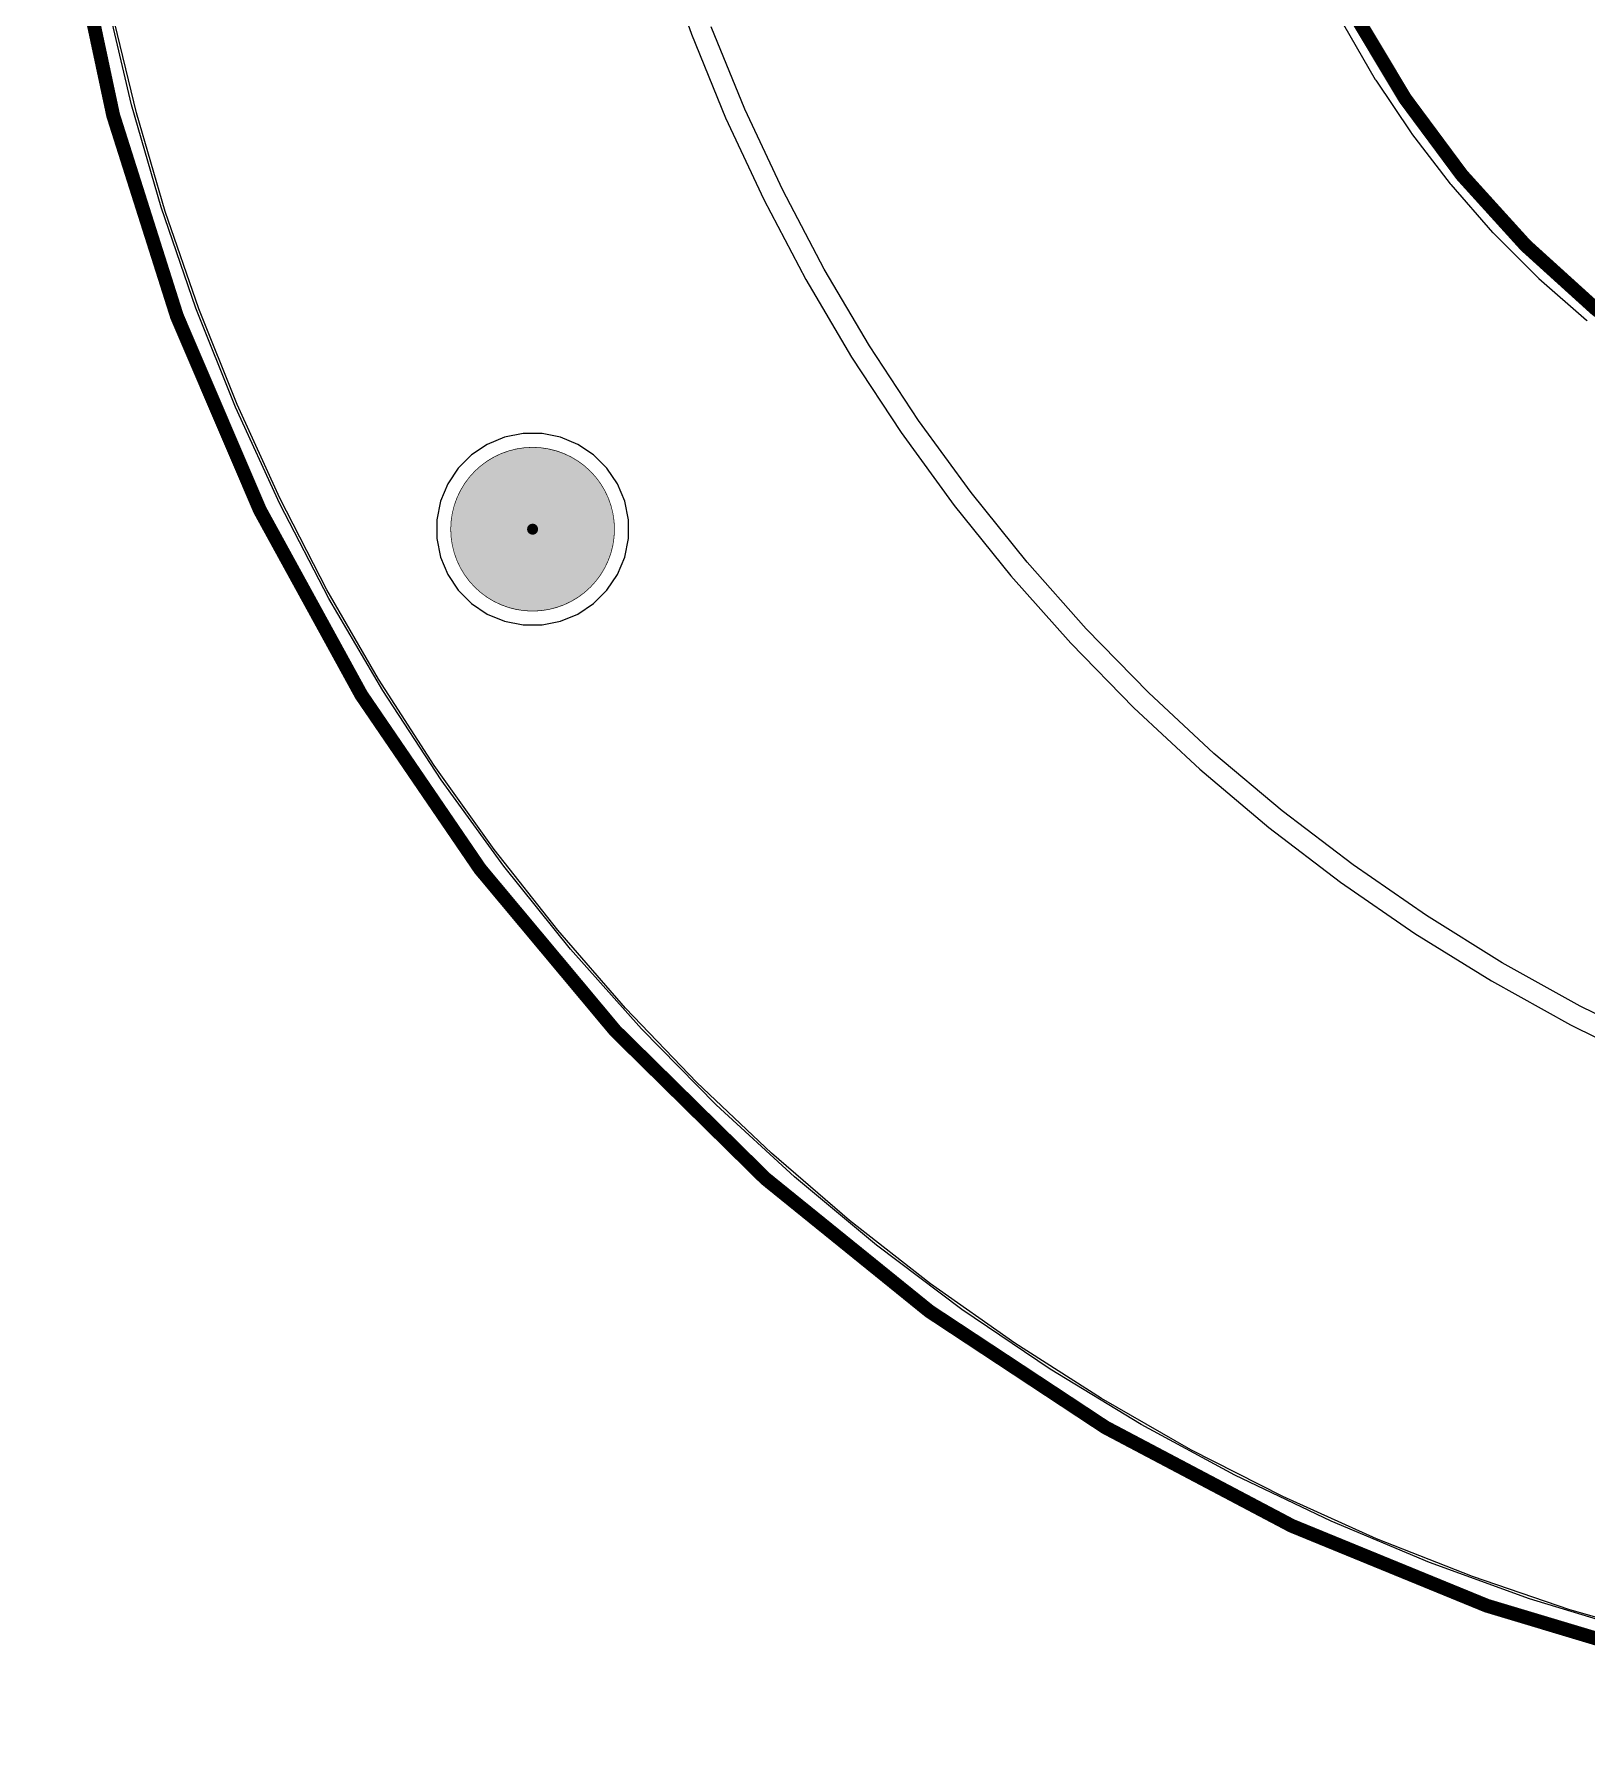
# Model space of a CAD drawing. Header units: inches. Extents: x -29.8 to 50, y -85.1 to 1.6.
# Drawn here: x -29.78 to -1.33, y -85.13 to -53.93 of the extents above; entities that cross this region are included whole.
import ezdxf

# ---------------------------------------------------------------- set-up
doc = ezdxf.new("R2010")
doc.units = ezdxf.units.IN
for name, color, linetype in [('Bottom Layer', 5, 'Continuous'), ('Bottom Solder', 6, 'Continuous'), ('Mechanical 2', 216, 'Continuous'), ('Multi-Layer', 9, 'Continuous'), ('Pad Holes', 156, 'Continuous'), ('Top Layer', 1, 'Continuous'), ('Top Solder', 216, 'Continuous')]:
    doc.layers.add(name, color=color, linetype=linetype)

msp = doc.modelspace()

# ---------------------------------------------------------------- hatches: boundary and pattern name
at = {"layer": 'Bottom Solder'}
h = msp.add_hatch(color=6, dxfattribs=at)
edge = h.paths.add_edge_path()
edge.add_arc((-20.643, -63), 0.102, 0, 360)
at = {"layer": 'Pad Holes'}
h = msp.add_hatch(color=7, dxfattribs=at)
edge = h.paths.add_edge_path()
edge.add_arc((-20.643, -63), 1.5, 0, 360)
at = {"layer": 'Top Solder'}
h = msp.add_hatch(color=216, dxfattribs=at)
edge = h.paths.add_edge_path()
edge.add_arc((-20.643, -63), 0.102, 0, 360)

# ---------------------------------------------------------------- linework, layer by layer
at = {"layer": 'Bottom Layer'}
for p, q in [((-18.284, -52.374), (-17.733, -53.932)), ((-27.901, -55.37), (-28.343, -53.536)), ((-17.733, -53.932), (-17.108, -55.463)), ((-16.752, -55.307), (-17.37, -53.794)), ((-5.786, -53.751), (-5.205, -54.758)), ((-5.205, -54.758), (-5.199, -54.764)), ((-5.199, -54.764), (-5.196, -54.772)), ((-5.196, -54.772), (-4.55, -55.738)), ((-27.372, -57.182), (-27.901, -55.37)), ((-17.108, -55.463), (-16.409, -56.961)), ((-16.061, -56.788), (-16.752, -55.307)), ((-4.55, -55.738), (-4.544, -55.744)), ((-4.544, -55.744), (-4.54, -55.752)), ((-4.54, -55.752), (-3.833, -56.674)), ((-3.833, -56.674), (-3.826, -56.68)), ((-3.826, -56.68), (-3.822, -56.687)), ((-3.822, -56.687), (-3.056, -57.561)), ((-16.409, -56.961), (-15.639, -58.424)), ((-15.299, -58.234), (-16.061, -56.788)), ((-26.757, -58.965), (-27.372, -57.182)), ((-3.056, -57.561), (-3.049, -57.566)), ((-3.049, -57.566), (-3.044, -57.573)), ((-3.044, -57.573), (-2.222, -58.395)), ((-14.469, -59.642), (-15.299, -58.234)), ((-15.639, -58.424), (-14.799, -59.848)), ((-2.222, -58.395), (-2.215, -58.4)), ((-2.215, -58.4), (-2.21, -58.407)), ((-2.21, -58.407), (-1.336, -59.173)), ((-26.057, -60.717), (-26.757, -58.965)), ((-1.336, -59.173), (-1.329, -59.177)), ((-1.329, -59.177), (-1.323, -59.184)), ((-14.799, -59.848), (-13.892, -61.229)), ((-13.572, -61.008), (-14.469, -59.642)), ((-25.274, -62.434), (-26.057, -60.717)), ((-12.61, -62.33), (-13.572, -61.008)), ((-21.474, -61.446), (-21.761, -61.638)), ((-21.155, -61.313), (-21.474, -61.446)), ((-20.816, -61.246), (-21.155, -61.313)), ((-20.47, -61.246), (-20.816, -61.246)), ((-20.131, -61.313), (-20.47, -61.246)), ((-19.812, -61.446), (-20.131, -61.313)), ((-19.525, -61.638), (-19.812, -61.446)), ((-13.892, -61.229), (-12.919, -62.566)), ((-21.761, -61.638), (-22.005, -61.882)), ((-19.281, -61.882), (-19.525, -61.638)), ((-22.005, -61.882), (-22.197, -62.169)), ((-19.089, -62.169), (-19.281, -61.882)), ((-22.197, -62.169), (-22.33, -62.488)), ((-18.956, -62.488), (-19.089, -62.169)), ((-11.585, -63.603), (-12.61, -62.33)), ((-24.41, -64.111), (-25.274, -62.434)), ((-22.33, -62.488), (-22.397, -62.827)), ((-18.889, -62.827), (-18.956, -62.488)), ((-12.919, -62.566), (-11.882, -63.854)), ((-22.397, -62.827), (-22.397, -63.173)), ((-18.889, -63.173), (-18.889, -62.827)), ((-22.397, -63.173), (-22.33, -63.512)), ((-18.956, -63.512), (-18.889, -63.173)), ((-22.33, -63.512), (-22.197, -63.831)), ((-19.089, -63.831), (-18.956, -63.512)), ((-10.501, -64.826), (-11.585, -63.603)), ((-22.197, -63.831), (-22.005, -64.118)), ((-19.281, -64.118), (-19.089, -63.831)), ((-11.882, -63.854), (-10.785, -65.09)), ((-23.466, -65.745), (-24.41, -64.111)), ((-22.005, -64.118), (-21.761, -64.362)), ((-19.525, -64.362), (-19.281, -64.118)), ((-21.761, -64.362), (-21.474, -64.554)), ((-21.474, -64.554), (-21.155, -64.687)), ((-20.131, -64.687), (-19.812, -64.554)), ((-19.812, -64.554), (-19.525, -64.362)), ((-21.155, -64.687), (-20.816, -64.754)), ((-20.816, -64.754), (-20.47, -64.754)), ((-20.47, -64.754), (-20.131, -64.687)), ((-9.358, -65.994), (-10.501, -64.826)), ((-10.785, -65.09), (-9.629, -66.273)), ((-22.444, -67.331), (-23.466, -65.745)), ((-8.161, -67.107), (-9.358, -65.994)), ((-9.629, -66.273), (-8.418, -67.398)), ((-21.348, -68.867), (-22.444, -67.331)), ((-6.911, -68.16), (-8.161, -67.107)), ((-8.418, -67.398), (-7.154, -68.463)), ((-5.612, -69.152), (-6.911, -68.16)), ((-7.154, -68.463), (-5.84, -69.466)), ((-20.18, -70.348), (-21.348, -68.867)), ((-4.266, -70.08), (-5.612, -69.152)), ((-5.84, -69.466), (-4.479, -70.405)), ((-2.878, -70.942), (-4.266, -70.08)), ((-18.942, -71.772), (-20.18, -70.348)), ((-4.479, -70.405), (-3.075, -71.277)), ((-1.449, -71.736), (-2.878, -70.942)), ((-3.075, -71.277), (-1.63, -72.08)), ((0.016, -72.46), (-1.449, -71.736)), ((-17.637, -73.135), (-18.942, -71.772)), ((-1.63, -72.08), (-0.148, -72.812)), ((-16.268, -74.433), (-17.637, -73.135)), ((-14.839, -75.665), (-16.268, -74.433)), ((-13.352, -76.826), (-14.839, -75.665)), ((-11.811, -77.915), (-13.352, -76.826)), ((-10.22, -78.929), (-11.811, -77.915)), ((-8.582, -79.866), (-10.22, -78.929)), ((-6.901, -80.722), (-8.582, -79.866)), ((-5.18, -81.497), (-6.901, -80.722)), ((-3.425, -82.189), (-5.18, -81.497)), ((-1.638, -82.796), (-3.425, -82.189)), ((0.175, -83.317), (-1.638, -82.796))]:
    msp.add_line(p, q, dxfattribs=at)
at = {"layer": 'Mechanical 2', "const_width": 0.254}
msp.add_lwpolyline([(37.495, -16.446, -2.502525), (-17.293, -16.446)], format="xyb", dxfattribs=at)
at = {"layer": 'Mechanical 2'}
for points, const_width in [([(27.851, -45.25, 1), (-7.649, -45.25, 1)], 0.254), ([(-19.143, -63, 1), (-22.143, -63, 1)], 0.0127), ([(-22.146, -63, 1), (-22.14, -63, 1)], 0.00635), ([(-19.146, -63, 1), (-19.14, -63, 1)], 0.00635)]:
    msp.add_lwpolyline(points, format="xyb", close=True, dxfattribs=dict(at, const_width=const_width))
at = {"layer": 'Multi-Layer'}
for p, q in [((-5.562, -53.622), (-4.981, -54.628)), ((-4.981, -54.628), (-4.335, -55.595)), ((-4.335, -55.595), (-3.627, -56.517)), ((-3.627, -56.517), (-2.861, -57.39)), ((-2.861, -57.39), (-2.039, -58.212)), ((-2.039, -58.212), (-1.166, -58.978))]:
    msp.add_line(p, q, dxfattribs=at)
at = {"layer": 'Top Layer'}
for p, q in [((-27.988, -55.225), (-28.436, -53.324)), ((-5.786, -53.751), (-5.205, -54.758)), ((-5.205, -54.758), (-5.199, -54.764)), ((-5.199, -54.764), (-5.196, -54.772)), ((-5.196, -54.772), (-4.55, -55.738)), ((-27.447, -57.102), (-27.988, -55.225)), ((-4.55, -55.738), (-4.544, -55.744)), ((-4.544, -55.744), (-4.54, -55.752)), ((-4.54, -55.752), (-3.833, -56.674)), ((-3.833, -56.674), (-3.826, -56.68)), ((-3.826, -56.68), (-3.822, -56.687)), ((-3.822, -56.687), (-3.056, -57.561)), ((-26.813, -58.949), (-27.447, -57.102)), ((-3.056, -57.561), (-3.049, -57.566)), ((-3.049, -57.566), (-3.044, -57.573)), ((-3.044, -57.573), (-2.222, -58.395)), ((-2.222, -58.395), (-2.215, -58.4)), ((-2.215, -58.4), (-2.21, -58.407)), ((-2.21, -58.407), (-1.336, -59.173)), ((-26.088, -60.763), (-26.813, -58.949)), ((-1.336, -59.173), (-1.329, -59.177)), ((-1.329, -59.177), (-1.323, -59.184)), ((-25.274, -62.538), (-26.088, -60.763)), ((-21.474, -61.446), (-21.761, -61.638)), ((-21.155, -61.313), (-21.474, -61.446)), ((-20.816, -61.246), (-21.155, -61.313)), ((-20.47, -61.246), (-20.816, -61.246)), ((-20.131, -61.313), (-20.47, -61.246)), ((-19.812, -61.446), (-20.131, -61.313)), ((-19.525, -61.638), (-19.812, -61.446)), ((-21.761, -61.638), (-22.005, -61.882)), ((-19.281, -61.882), (-19.525, -61.638)), ((-22.005, -61.882), (-22.197, -62.169)), ((-19.089, -62.169), (-19.281, -61.882)), ((-22.197, -62.169), (-22.33, -62.488)), ((-18.956, -62.488), (-19.089, -62.169)), ((-24.373, -64.271), (-25.274, -62.538)), ((-22.33, -62.488), (-22.397, -62.827)), ((-18.889, -62.827), (-18.956, -62.488)), ((-22.397, -62.827), (-22.397, -63.173)), ((-18.889, -63.173), (-18.889, -62.827)), ((-22.397, -63.173), (-22.33, -63.512)), ((-18.956, -63.512), (-18.889, -63.173)), ((-22.33, -63.512), (-22.197, -63.831)), ((-19.089, -63.831), (-18.956, -63.512)), ((-22.197, -63.831), (-22.005, -64.118)), ((-19.281, -64.118), (-19.089, -63.831)), ((-22.005, -64.118), (-21.761, -64.362)), ((-19.525, -64.362), (-19.281, -64.118)), ((-23.388, -65.957), (-24.373, -64.271)), ((-21.761, -64.362), (-21.474, -64.554)), ((-21.474, -64.554), (-21.155, -64.687)), ((-20.131, -64.687), (-19.812, -64.554)), ((-19.812, -64.554), (-19.525, -64.362)), ((-21.155, -64.687), (-20.816, -64.754)), ((-20.816, -64.754), (-20.47, -64.754)), ((-20.47, -64.754), (-20.131, -64.687)), ((-22.32, -67.592), (-23.388, -65.957)), ((-21.172, -69.173), (-22.32, -67.592)), ((-19.947, -70.694), (-21.172, -69.173)), ((-18.648, -72.153), (-19.947, -70.694)), ((-17.279, -73.545), (-18.648, -72.153)), ((-15.842, -74.868), (-17.279, -73.545)), ((-14.341, -76.118), (-15.842, -74.868)), ((-12.781, -77.293), (-14.341, -76.118)), ((-11.163, -78.388), (-12.781, -77.293)), ((-9.494, -79.402), (-11.163, -78.388)), ((-7.776, -80.331), (-9.494, -79.402)), ((-6.015, -81.175), (-7.776, -80.331)), ((-4.213, -81.93), (-6.015, -81.175)), ((-2.377, -82.594), (-4.213, -81.93)), ((-0.51, -83.167), (-2.377, -82.594))]:
    msp.add_line(p, q, dxfattribs=at)

doc.saveas('drawing.dxf')
